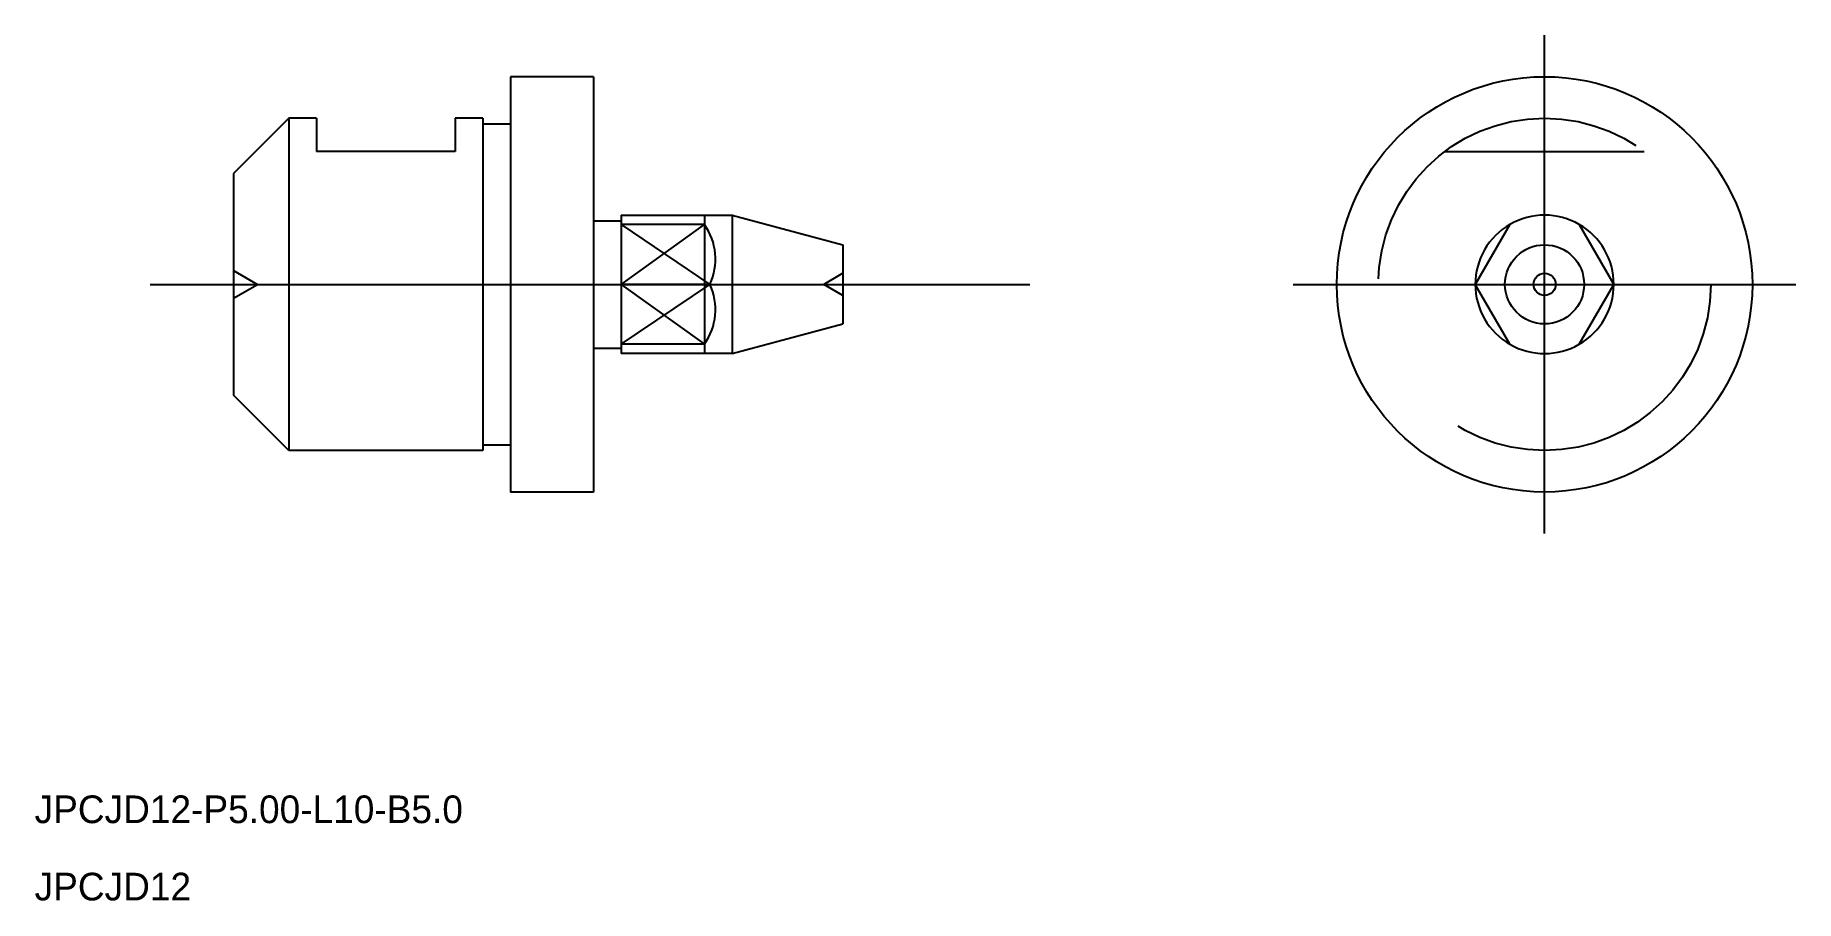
# Model space of a CAD drawing. Extents: x 557.9 to 621.4, y 576.8 to 608.1.
import ezdxf

# ---------------------------------------------------------------- set-up
doc = ezdxf.new("R2010")
doc.units = 0
for name, pattern in [('CENTER', [50.8, 31.75, -6.35, 6.35, -6.35]), ('DASHED', [19.05, 12.7, -6.35]), ('PHANTOM', [63.5, 31.75, -6.35, 6.35, -6.35, 6.35, -6.35])]:
    doc.linetypes.add(name, pattern=pattern)
doc.layers.get('0').update_dxf_attribs({"linetype": 'CONTINUOUS'})
doc.layers.add('CENTER', color=1, linetype='CENTER')

msp = doc.modelspace()

# ---------------------------------------------------------------- linework, layer by layer
at = {"color": 7, "linetype": 'CONTINUOUS'}
for p, q in [((575.023, 606.601), (575.023, 591.601)), ((578.023, 606.601), (575.023, 606.601)), ((578.023, 606.601), (578.023, 591.601)), ((567.023, 605.101), (565.023, 603.101)), ((567.023, 605.101), (567.023, 593.101)), ((568.023, 605.101), (567.023, 605.101)), ((568.023, 605.101), (568.023, 603.901)), ((574.023, 605.101), (573.023, 605.101)), ((573.023, 605.101), (573.023, 603.901)), ((574.023, 605.101), (574.023, 593.101)), ((574.023, 604.901), (575.023, 604.901)), ((578.023, 604.401), (578.023, 604.401)), ((573.023, 603.901), (568.023, 603.901)), ((565.023, 603.101), (565.023, 595.101)), ((578.023, 601.401), (579.023, 601.401)), ((579.023, 601.601), (579.023, 596.601)), ((579.023, 601.601), (583.023, 601.601)), ((582.023, 601.266), (579.023, 601.266)), ((582.023, 601.601), (582.023, 596.601)), ((583.023, 601.601), (583.023, 596.601)), ((583.023, 601.601), (587.023, 600.529)), ((611.101, 601.266), (609.851, 599.101)), ((613.601, 601.266), (614.851, 599.101)), ((587.023, 600.529), (587.023, 597.673)), ((582.223, 599.101), (579.023, 599.101)), ((611.101, 596.936), (609.851, 599.101)), ((613.601, 596.936), (614.851, 599.101)), ((583.023, 596.601), (587.023, 597.673)), ((578.023, 596.801), (579.023, 596.801)), ((582.023, 596.936), (579.023, 596.936)), ((583.023, 596.601), (579.023, 596.601)), ((567.023, 593.101), (565.023, 595.101)), ((574.023, 593.101), (567.023, 593.101)), ((574.023, 593.301), (575.023, 593.301)), ((578.023, 591.601), (575.023, 591.601))]:
    msp.add_line(p, q, dxfattribs=at)
at = {"color": 3, "linetype": 'DASHED'}
for p, q in [((608.751, 603.901), (615.951, 603.901)), ((565.023, 599.601), (565.889, 599.101)), ((587.023, 599.501), (586.33, 599.101)), ((565.023, 598.601), (565.889, 599.101)), ((587.023, 598.701), (586.33, 599.101))]:
    msp.add_line(p, q, dxfattribs=at)
at = {"color": 3, "linetype": 'CONTINUOUS'}
for p, q in [((579.023, 601.266), (582.223, 599.101)), ((579.023, 599.101), (582.023, 601.266)), ((579.023, 599.101), (582.023, 596.936)), ((579.023, 596.936), (582.223, 599.101))]:
    msp.add_line(p, q, dxfattribs=at)
at = {"color": 7, "linetype": 'CONTINUOUS'}
for radius in [7.5, 1.428, 0.4]:
    msp.add_circle((612.351, 599.101), radius, dxfattribs=at)
at = {"color": 3, "linetype": 'DASHED'}
msp.add_circle((612.351, 599.101), 6, dxfattribs=at)
at = {"color": 7, "linetype": 'CONTINUOUS'}
for centre, radius, start, end in [((580.267, 600.012), 2.157, 335.01902, 35.53654), ((612.351, 599.101), 2.5, 60, 120), ((580.267, 598.19), 2.157, 324.46346, 24.98098), ((612.351, 599.101), 2.5, 240, 300)]:
    msp.add_arc(centre, radius, start, end, dxfattribs=at)
at = {"color": 3, "linetype": 'PHANTOM'}
for start, end in [(120, 240), (300, 60)]:
    msp.add_arc((612.351, 599.101), 2.5, start, end, dxfattribs=at)
at = {"layer": 'CENTER', "color": 1, "linetype": 'CENTER'}
for p, q in [((612.351, 590.101), (612.351, 608.101)), ((562.023, 599.101), (594.545, 599.101)), ((603.282, 599.101), (621.419, 599.101))]:
    msp.add_line(p, q, dxfattribs=at)

# ---------------------------------------------------------------- texts
at = {"color": 7, "linetype": 'CONTINUOUS'}
for s, p in [('JPCJD12-P5.00-L10-B5.0', (557.848, 579.641)), ('JPCJD12', (557.848, 576.849))]:
    msp.add_text(s, height=1, dxfattribs=at).set_placement(p)

doc.saveas('drawing.dxf')
